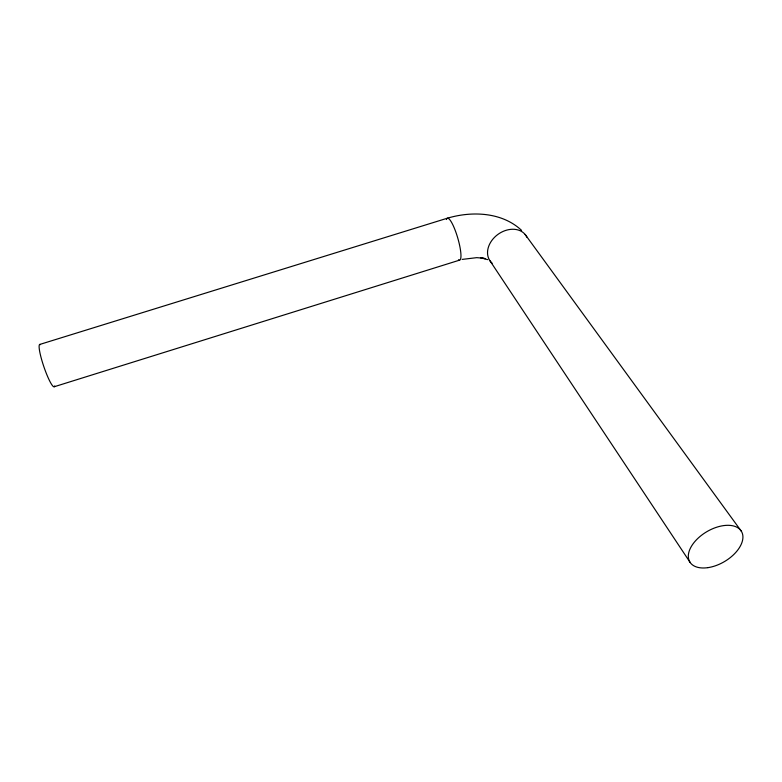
<?xml version="1.0" encoding="UTF-8"?>
<svg xmlns="http://www.w3.org/2000/svg" width="782" height="782" viewBox="0 0 782 782"><rect width="100%" height="100%" fill="white"/><g stroke="black" fill="none" stroke-linecap="round" stroke-linejoin="round"><path stroke-width="1.17" d="M54.29 386.728L459.454 260.181M39.716 344.461L447.431 218.188C471.957 210.886 502.064 212.059 521.584 230.387M462.172 259.409L476.717 257.659L482.562 258.128L485.319 258.647L480.803 257.816L487.763 259.653M525.133 234.444L741.395 531.31M489.884 260.66L690.144 562.444M492.142 263.202A21.984 16.93 -36 0 1 497.684 234.58A21.984 16.93 -36 0 1 526.941 237.288M446.424 219.507A21.847 4.389 73.7 0 1 457.558 237.347A21.847 4.389 73.7 0 1 458.438 259.829M54.691 385.907A22.365 3.275 71.2 0 1 44.017 367.159A22.365 3.275 71.2 0 1 40.498 344.667M707.925 567.644A29.99 17.351 -30.5 0 0 742.157 532.845A29.99 17.351 -30.5 0 0 696.791 539.453A29.99 17.351 -30.5 0 0 707.925 567.644"/></g></svg>
